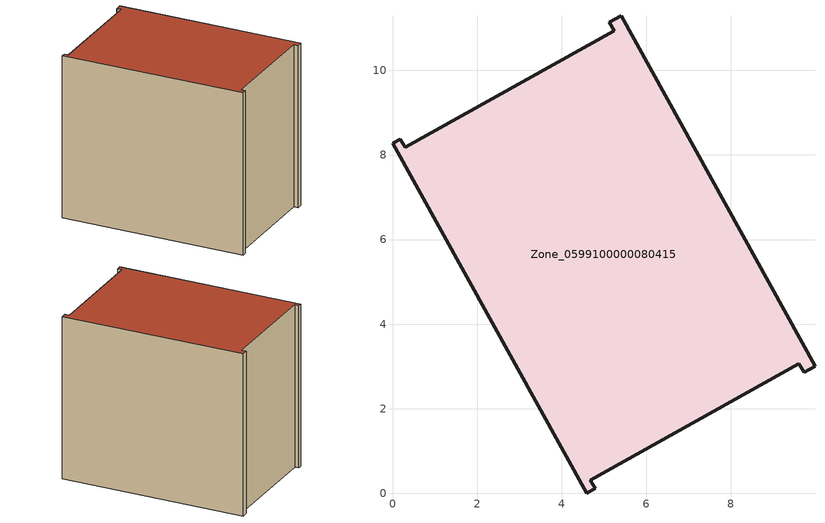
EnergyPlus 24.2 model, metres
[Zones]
Zone_0599100000080415
 floor ground (C_G): 0.19,8.38 0.3,8.18 5.24,10.94 5.13,11.14 5.41,11.29 9.99,3.01 9.73,2.87 9.61,3.07 4.68,0.32 4.79,0.12 4.59,0 0,8.27 z0
 wall outside (C_F): 4.59,0 4.79,0.12 4.68,0.32 9.61,3.07 9.73,2.87 9.99,3.01 5.41,11.29 5.13,11.14 5.24,10.94 0.3,8.18 0.19,8.38 0,8.27 4.59,0 z0:8.38
 roof outside (C_R): 0.3,8.18 0.19,8.38 0,8.27 4.59,0 4.79,0.12 4.68,0.32 9.61,3.07 9.73,2.87 9.99,3.01 5.41,11.29 5.13,11.14 5.24,10.94 z8.38
[BUILDING]
Pand.0599100000080415: North Axis=0; Terrain=City; Loads Convergence Tolerance Value=0.04; Temperature Convergence Tolerance Value=0.4; Solar Distribution=FullExterior; Maximum Number of Warmup Days=25; Minimum Number of Warmup Days=1
[Site:Location]
Rotterdam.The.Hague.AP_ZH_NLD Design_Conditions: Latitude=51.96; Longitude=4.45; Time Zone=1; Elevation=-4.5
[SITE:GROUNDTEMPERATURE:BUILDINGSURFACE]
18, 18, 18, 18, 18, 18, 18, 18, 18, 18, 18, 18
[MATERIAL] Thermal Absorptance=0.9; Solar Absorptance=0.7; Visible Absorptance=0.7
Name | Roughness | Thickness | Conductivity | Density | Specific Heat
G.TI.1965-1974 | MediumSmooth | 0.15 | 0.882353 | 540 | 1210
F.TI.1965-1974 | Rough | 0.3 | 0.697674 | 1920 | 840
R.TI.1965-1974 | MediumRough | 0.2 | 0.232558 | 1500 | 1000
[CONSTRUCTION]
C_G: G.TI.1965-1974
C_F: F.TI.1965-1974
C_R: R.TI.1965-1974
[ZONE]
Zone_0599100000080415: Type=1; Multiplier=1; Ceiling Height=Autocalculate; Volume=Autocalculate; Floor Area=autocalculate; Part of Total Floor Area=Yes
[ZONEINFILTRATION:DESIGNFLOWRATE]
Infil_Zone_0599100000080415: Zone or ZoneList or Space or SpaceList=Zone_0599100000080415; Schedule=AlwaysOn; Design Flow Rate Calculation Method=Flow/Area; Flow Rate per Floor Area=0.003; Constant Term Coefficient=1; Temperature Term Coefficient=0; Velocity Term Coefficient=0; Velocity Squared Term Coefficient=0
[HVACTEMPLATE:ZONE:IDEALLOADSAIRSYSTEM]
Zone_0599100000080415: Maximum Heating Supply Air Temperature=50; Minimum Cooling Supply Air Temperature=13; Maximum Heating Supply Air Humidity Ratio=0.0156; Minimum Cooling Supply Air Humidity Ratio=0.0077; Heating Limit=NoLimit; Cooling Limit=NoLimit; Dehumidification Control Type=ConstantSensibleHeatRatio; Cooling Sensible Heat Ratio=0.7; Dehumidification Setpoint=60; Humidification Control Type=None; Humidification Setpoint=30; Outdoor Air Method=None; Outdoor Air Flow Rate per Person=0.00944; Outdoor Air Flow Rate per Zone Floor Area=0; Outdoor Air Flow Rate per Zone=0; Demand Controlled Ventilation Type=None; Outdoor Air Economizer Type=NoEconomizer; Heat Recovery Type=None; Sensible Heat Recovery Effectiveness=0.7; Latent Heat Recovery Effectiveness=0.65
[ZONECONTROL:THERMOSTAT]
ThermostatControl_Zone_0599100000080415: Zone or ZoneList=Zone_0599100000080415; Control Type Schedule=DualSetpointControlType; Control 1=Thermostat_Zone_0599100000080415; Temperature Difference Between Cutout And Setpoint=0
[THERMOSTATSETPOINT:DUALSETPOINT]
Thermostat_Zone_0599100000080415: Heating Setpoint Temperature Schedule=HeatingSetpoint_Zone_0599100000080415; Cooling Setpoint Temperature Schedule=CoolingSetpoint_Zone_0599100000080415
[SCHEDULE:COMPACT]
HeatingSetpoint_Zone_0599100000080415: Through: 12/31, For: AllDays, Until: 24:00, 21
CoolingSetpoint_Zone_0599100000080415: Through: 12/31, For: AllDays, Until: 24:00, 24
DualSetpointControlType: Through: 12/31, For: AllDays, Until: 24:00, 4
AlwaysOn: Through: 12/31, For: AllDays, Until: 24:00, 1
